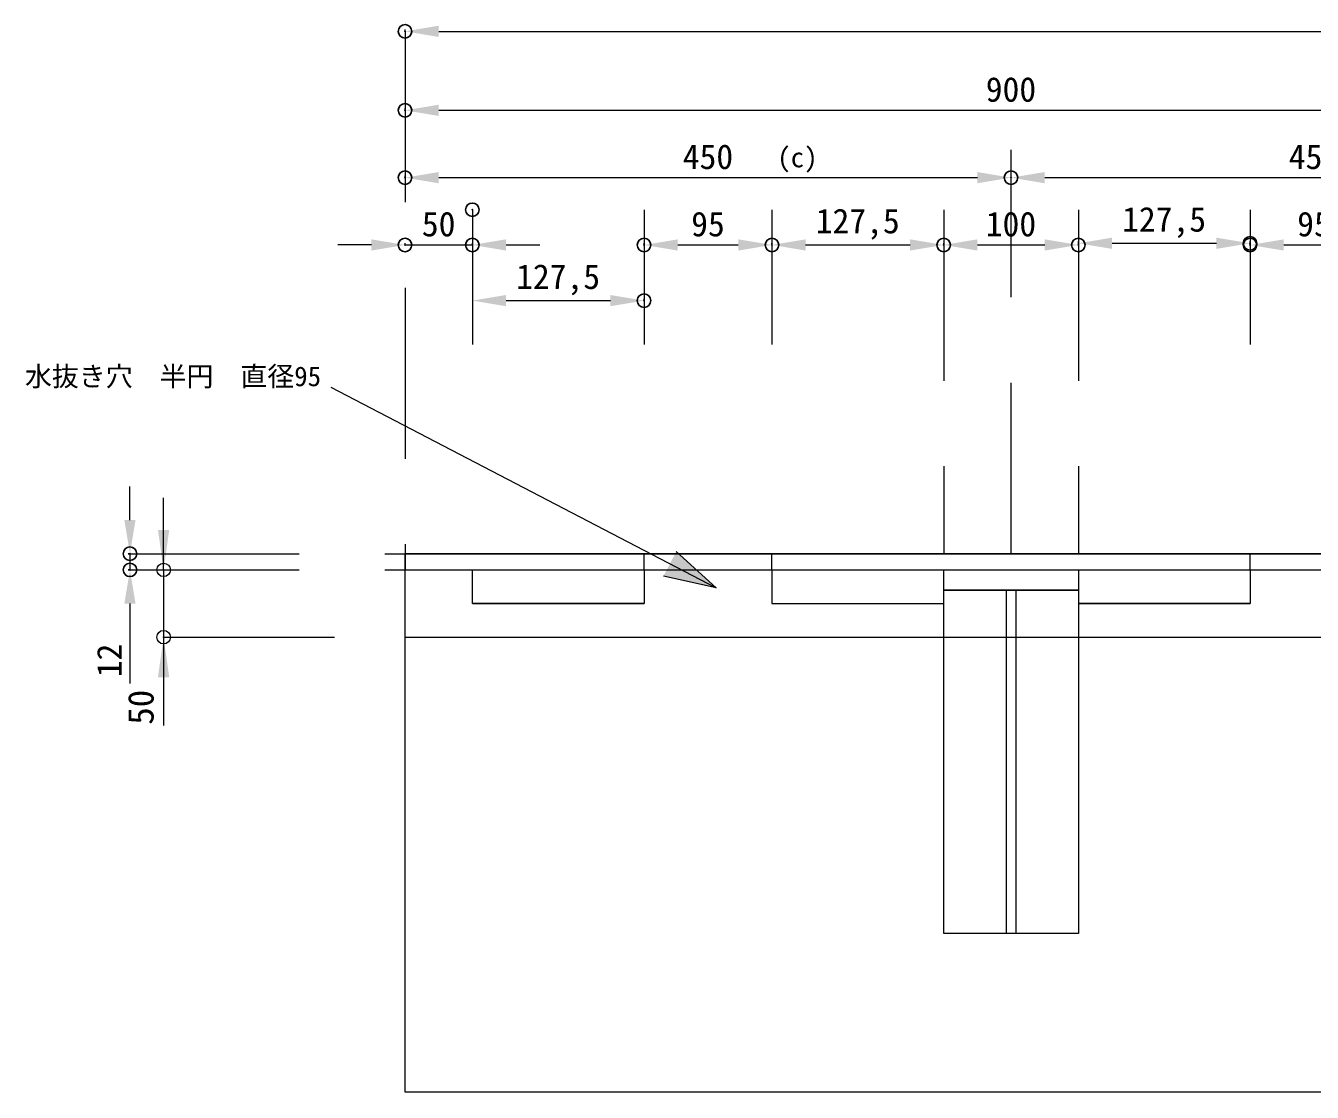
# Model space of a CAD drawing. Units: millimetres, scale not verified. Extents: x -2036 to 1700, y -915 to 1201.
# Drawn here: x -679 to 276, y 375 to 1167 of the extents above; entities that cross this region are included whole.
import ezdxf
from ezdxf.enums import TextEntityAlignment as Align

# ---------------------------------------------------------------- set-up
doc = ezdxf.new("R2010")
doc.units = ezdxf.units.MM
doc.header["$LTSCALE"] = 20
doc.header["$PDMODE"] = 32
doc.header["$PDSIZE"] = 10
doc.linetypes.add('USER2', pattern=[9.525, 6.35, -3.175])
for name, color, linetype, lineweight in [('0-0_0', 7, 'Continuous', 18), ('0-9_蟇_豕慕___', 7, 'USER2', 18), ('1-1__0-2_螟門__邱__', 7, 'Continuous', 18), ('1-5__0-8_譁�蘋_____', 7, 'Continuous', 18), ('1-A__1-a__1-a__1-a__1-a__1-a__1-a__1-a__1-a__1-a__1-a__1-a__1-a__1-a__0-2_螟門__邱__100__AcDbSymbolTable___70_______1____0__STYLE____5__10__100__AcDbSymbolTableRecord_', 7, 'Continuous', 18), ('1-B__1-b__1-b__1-b__1-b__1-b__1-b__1-b__1-b__1-b__1-b__1-b__1-b__1-b__1-0__0-2_螟門__邱___50__0_0___71_______0___42__1_0____3__txt____4__bigfont_shx____0__ENDTAB____0__EOF__', 7, 'Continuous', 18)]:
    doc.layers.add(name, color=color, linetype=linetype, lineweight=lineweight)
doc.layers.add('1-C__1-c__1-c__1-c__1-c__1-c__1-c__1-c__1-c__1-c__1-c__1-c__1-c__1-c__1-2__0-5_Defpoints', color=7, linetype='Continuous')
doc.styles.add('ＭＳ ゴシック', font='')
doc.styles.get('ＭＳ ゴシック').set_extended_font_data('MS Gothic')

# ---------------------------------------------------------------- blocks, each defined once
blk = doc.blocks.new('_D1')
at = {"layer": '1-1__0-2_螟門__邱__'}
blk.add_line((6018.34, 7301.05), (10393.34, 7301.05), dxfattribs=at)
blk.add_solid([(6018.34, 7311.47), (6018.34, 7290.63), (5955.84, 7301.05)], dxfattribs=at)
at = {"layer": '1-A__1-a__1-a__1-a__1-a__1-a__1-a__1-a__1-a__1-a__1-a__1-a__1-a__1-a__0-2_螟門__邱__100__AcDbSymbolTable___70_______1____0__STYLE____5__10__100__AcDbSymbolTableRecord_'}
blk.add_line((5955.84, 7302.61), (5955.84, 7304.17), dxfattribs=at)
at = {"layer": '1-C__1-c__1-c__1-c__1-c__1-c__1-c__1-c__1-c__1-c__1-c__1-c__1-c__1-c__1-2__0-5_Defpoints'}
blk.add_point((5955.84, 7301.05), dxfattribs=at)
blk = doc.blocks.new('_D2')
at = {"layer": '1-1__0-2_螟門__邱__'}
for p, q in [((5893.34, 6904.37), (5830.84, 6904.37)), ((5955.84, 6905.94), (5955.84, 6907.5)), ((5955.84, 6904.37), (6080.84, 6904.37)), ((6080.84, 6905.94), (6080.84, 6907.5)), ((6143.34, 6904.37), (6205.84, 6904.37))]:
    blk.add_line(p, q, dxfattribs=at)
blk.add_solid([(6143.34, 6914.79), (6143.34, 6893.96), (6080.84, 6904.37)], dxfattribs=at)
at = {"layer": '1-B__1-b__1-b__1-b__1-b__1-b__1-b__1-b__1-b__1-b__1-b__1-b__1-b__1-b__1-0__0-2_螟門__邱___50__0_0___71_______0___42__1_0____3__txt____4__bigfont_shx____0__ENDTAB____0__EOF__'}
blk.add_solid([(5893.34, 6914.79), (5893.34, 6893.96), (5955.84, 6904.37)], dxfattribs=at)
at = {"layer": '1-C__1-c__1-c__1-c__1-c__1-c__1-c__1-c__1-c__1-c__1-c__1-c__1-c__1-c__1-2__0-5_Defpoints'}
for p in [(5955.84, 6904.37), (6080.84, 6904.37)]:
    blk.add_point(p, dxfattribs=at)
at = {"layer": '1-1__0-2_螟門__邱__', "style": 'ＭＳ ゴシック'}
blk.add_text('50', height=45.82, dxfattribs=at).set_placement((5987.09, 6906.6), align=Align.BOTTOM_LEFT)
blk = doc.blocks.new('_D25')
at = {"layer": '1-1__0-2_螟門__邱__'}
for p, q in [((5445.19, 6393.55), (5445.19, 6456.05)), ((5443.62, 6331.05), (5442.06, 6331.05)), ((5445.19, 6331.05), (5445.19, 6301.05)), ((5445.19, 6238.55), (5445.19, 6089.92))]:
    blk.add_line(p, q, dxfattribs=at)
for points in [[(5434.77, 6393.55), (5455.6, 6393.55), (5445.19, 6331.05)], [(5434.77, 6238.55), (5455.6, 6238.55), (5445.19, 6301.05)]]:
    blk.add_solid(points, dxfattribs=at)
at = {"layer": '1-B__1-b__1-b__1-b__1-b__1-b__1-b__1-b__1-b__1-b__1-b__1-b__1-b__1-b__1-0__0-2_螟門__邱___50__0_0___71_______0___42__1_0____3__txt____4__bigfont_shx____0__ENDTAB____0__EOF__'}
blk.add_line((5443.62, 6301.05), (5442.06, 6301.05), dxfattribs=at)
at = {"layer": '1-C__1-c__1-c__1-c__1-c__1-c__1-c__1-c__1-c__1-c__1-c__1-c__1-c__1-c__1-2__0-5_Defpoints'}
for p in [(5445.19, 6331.05), (5445.19, 6301.05)]:
    blk.add_point(p, dxfattribs=at)
at = {"layer": '1-1__0-2_螟門__邱__', "style": 'ＭＳ ゴシック'}
blk.add_text('12', height=45.82, rotation=90, dxfattribs=at).set_placement((5443.5, 6101.73), align=Align.BOTTOM_LEFT)
blk = doc.blocks.new('_D31')
at = {"layer": '1-1__0-2_螟門__邱__'}
for p, q in [((5955.84, 7155.94), (5955.84, 7157.5)), ((6018.34, 7154.37), (8143.34, 7154.37)), ((8205.84, 7155.94), (8205.84, 7157.5))]:
    blk.add_line(p, q, dxfattribs=at)
for points in [[(6018.34, 7164.79), (6018.34, 7143.96), (5955.84, 7154.37)], [(8143.34, 7164.79), (8143.34, 7143.96), (8205.84, 7154.37)]]:
    blk.add_solid(points, dxfattribs=at)
at = {"layer": '1-C__1-c__1-c__1-c__1-c__1-c__1-c__1-c__1-c__1-c__1-c__1-c__1-c__1-c__1-2__0-5_Defpoints'}
for p in [(5955.84, 7154.37), (8205.84, 7154.37)]:
    blk.add_point(p, dxfattribs=at)
at = {"layer": '1-1__0-2_螟門__邱__', "style": 'ＭＳ ゴシック'}
blk.add_text('900', height=45.82, dxfattribs=at).set_placement((7033.97, 7156.6), align=Align.BOTTOM_LEFT)
blk = doc.blocks.new('_D33')
at = {"layer": '1-1__0-2_螟門__邱__'}
for p, q in [((5955.84, 7030.94), (5955.84, 7032.5)), ((6018.34, 7029.37), (7018.34, 7029.37)), ((7080.84, 7030.94), (7080.84, 7032.5))]:
    blk.add_line(p, q, dxfattribs=at)
for points in [[(6018.34, 7039.79), (6018.34, 7018.96), (5955.84, 7029.37)], [(7018.34, 7039.79), (7018.34, 7018.96), (7080.84, 7029.37)]]:
    blk.add_solid(points, dxfattribs=at)
at = {"layer": '1-C__1-c__1-c__1-c__1-c__1-c__1-c__1-c__1-c__1-c__1-c__1-c__1-c__1-c__1-2__0-5_Defpoints'}
for p in [(5955.84, 7029.37), (7080.84, 7029.37)]:
    blk.add_point(p, dxfattribs=at)
at = {"layer": '1-1__0-2_螟門__邱__', "style": 'ＭＳ ゴシック'}
blk.add_text('450', height=45.82, dxfattribs=at).set_placement((6471.47, 7031.6), align=Align.BOTTOM_LEFT)
blk = doc.blocks.new('_D34')
at = {"layer": '1-1__0-2_螟門__邱__'}
for p, q in [((7080.84, 7030.94), (7080.84, 7032.5)), ((7143.34, 7029.37), (8143.34, 7029.37)), ((8205.84, 7030.94), (8205.84, 7032.5))]:
    blk.add_line(p, q, dxfattribs=at)
for points in [[(7143.34, 7039.79), (7143.34, 7018.96), (7080.84, 7029.37)], [(8143.34, 7039.79), (8143.34, 7018.96), (8205.84, 7029.37)]]:
    blk.add_solid(points, dxfattribs=at)
at = {"layer": '1-C__1-c__1-c__1-c__1-c__1-c__1-c__1-c__1-c__1-c__1-c__1-c__1-c__1-c__1-2__0-5_Defpoints'}
for p in [(7080.84, 7029.37), (8205.84, 7029.37)]:
    blk.add_point(p, dxfattribs=at)
at = {"layer": '1-1__0-2_螟門__邱__', "style": 'ＭＳ ゴシック'}
blk.add_text('450', height=45.82, dxfattribs=at).set_placement((7596.47, 7031.6), align=Align.BOTTOM_LEFT)
blk = doc.blocks.new('_D41')
at = {"layer": '1-1__0-2_螟門__邱__'}
for p, q in [((7524.59, 6905.94), (7524.59, 6907.5)), ((7587.09, 6904.37), (7699.59, 6904.37)), ((7762.09, 6905.94), (7762.09, 6907.5))]:
    blk.add_line(p, q, dxfattribs=at)
for points in [[(7587.09, 6914.79), (7587.09, 6893.96), (7524.59, 6904.37)], [(7699.59, 6914.79), (7699.59, 6893.96), (7762.09, 6904.37)]]:
    blk.add_solid(points, dxfattribs=at)
at = {"layer": '1-C__1-c__1-c__1-c__1-c__1-c__1-c__1-c__1-c__1-c__1-c__1-c__1-c__1-c__1-2__0-5_Defpoints'}
for p in [(7524.59, 6904.37), (7762.09, 6904.37)]:
    blk.add_point(p, dxfattribs=at)
at = {"layer": '1-1__0-2_螟門__邱__', "style": 'ＭＳ ゴシック'}
blk.add_text('95', height=45.82, dxfattribs=at).set_placement((7612.09, 6906.6), align=Align.BOTTOM_LEFT)
blk = doc.blocks.new('_D42')
at = {"layer": '1-1__0-2_螟門__邱__'}
for p, q in [((6955.84, 6905.94), (6955.84, 6907.5)), ((7018.34, 6904.37), (7143.34, 6904.37)), ((7205.84, 6905.94), (7205.84, 6907.5))]:
    blk.add_line(p, q, dxfattribs=at)
for points in [[(7018.34, 6914.79), (7018.34, 6893.96), (6955.84, 6904.37)], [(7143.34, 6914.79), (7143.34, 6893.96), (7205.84, 6904.37)]]:
    blk.add_solid(points, dxfattribs=at)
at = {"layer": '1-C__1-c__1-c__1-c__1-c__1-c__1-c__1-c__1-c__1-c__1-c__1-c__1-c__1-c__1-2__0-5_Defpoints'}
for p in [(6955.84, 6904.37), (7205.84, 6904.37)]:
    blk.add_point(p, dxfattribs=at)
at = {"layer": '1-1__0-2_螟門__邱__', "style": 'ＭＳ ゴシック'}
blk.add_text('100', height=45.82, dxfattribs=at).set_placement((7033.97, 6906.6), align=Align.BOTTOM_LEFT)
blk = doc.blocks.new('_D43')
at = {"layer": '1-1__0-2_螟門__邱__'}
for p, q in [((6399.59, 6905.94), (6399.59, 6907.5)), ((6462.09, 6904.37), (6574.59, 6904.37)), ((6637.09, 6905.94), (6637.09, 6907.5))]:
    blk.add_line(p, q, dxfattribs=at)
for points in [[(6462.09, 6914.79), (6462.09, 6893.96), (6399.59, 6904.37)], [(6574.59, 6914.79), (6574.59, 6893.96), (6637.09, 6904.37)]]:
    blk.add_solid(points, dxfattribs=at)
at = {"layer": '1-C__1-c__1-c__1-c__1-c__1-c__1-c__1-c__1-c__1-c__1-c__1-c__1-c__1-c__1-2__0-5_Defpoints'}
for p in [(6399.59, 6904.37), (6637.09, 6904.37)]:
    blk.add_point(p, dxfattribs=at)
at = {"layer": '1-1__0-2_螟門__邱__', "style": 'ＭＳ ゴシック'}
blk.add_text('95', height=45.82, dxfattribs=at).set_placement((6487.09, 6906.6), align=Align.BOTTOM_LEFT)
blk = doc.blocks.new('_D44')
at = {"layer": '1-1__0-2_螟門__邱__'}
for p, q in [((6637.09, 6905.94), (6637.09, 6907.5)), ((6699.59, 6904.37), (6893.34, 6904.37)), ((6955.84, 6905.94), (6955.84, 6907.5))]:
    blk.add_line(p, q, dxfattribs=at)
for points in [[(6699.59, 6914.79), (6699.59, 6893.96), (6637.09, 6904.37)], [(6893.34, 6914.79), (6893.34, 6893.96), (6955.84, 6904.37)]]:
    blk.add_solid(points, dxfattribs=at)
at = {"layer": '1-C__1-c__1-c__1-c__1-c__1-c__1-c__1-c__1-c__1-c__1-c__1-c__1-c__1-c__1-2__0-5_Defpoints'}
for p in [(6637.09, 6904.37), (6955.84, 6904.37)]:
    blk.add_point(p, dxfattribs=at)
at = {"layer": '1-1__0-2_螟門__邱__', "style": 'ＭＳ ゴシック'}
blk.add_text('127,5', height=45.82, dxfattribs=at).set_placement((6718.34, 6912.25), align=Align.BOTTOM_LEFT)
blk = doc.blocks.new('_D45')
at = {"layer": '1-1__0-2_螟門__邱__'}
for p, q in [((7205.84, 6905.94), (7205.84, 6910.62)), ((7268.34, 6907.5), (7462.09, 6907.5)), ((7524.59, 6909.06), (7524.59, 6910.62))]:
    blk.add_line(p, q, dxfattribs=at)
for points in [[(7268.34, 6917.92), (7268.34, 6897.08), (7205.84, 6907.5)], [(7462.09, 6917.92), (7462.09, 6897.08), (7524.59, 6907.5)]]:
    blk.add_solid(points, dxfattribs=at)
at = {"layer": '1-C__1-c__1-c__1-c__1-c__1-c__1-c__1-c__1-c__1-c__1-c__1-c__1-c__1-c__1-2__0-5_Defpoints'}
for p in [(7205.84, 6904.37), (7524.59, 6907.5)]:
    blk.add_point(p, dxfattribs=at)
at = {"layer": '1-1__0-2_螟門__邱__', "style": 'ＭＳ ゴシック'}
blk.add_text('127,5', height=45.82, dxfattribs=at).set_placement((7287.09, 6915.37), align=Align.BOTTOM_LEFT)
blk = doc.blocks.new('_D51')
at = {"layer": '1-1__0-2_螟門__邱__'}
for p, q in [((6080.84, 6968.23), (6080.84, 6797.92)), ((6143.34, 6801.05), (6337.09, 6801.05)), ((6399.59, 6802.61), (6399.59, 6804.17))]:
    blk.add_line(p, q, dxfattribs=at)
for points in [[(6143.34, 6811.47), (6143.34, 6790.63), (6080.84, 6801.05)], [(6337.09, 6811.47), (6337.09, 6790.63), (6399.59, 6801.05)]]:
    blk.add_solid(points, dxfattribs=at)
at = {"layer": '1-C__1-c__1-c__1-c__1-c__1-c__1-c__1-c__1-c__1-c__1-c__1-c__1-c__1-c__1-2__0-5_Defpoints'}
for p in [(6080.84, 6969.79), (6399.59, 6801.05)]:
    blk.add_point(p, dxfattribs=at)
at = {"layer": '1-1__0-2_螟門__邱__', "style": 'ＭＳ ゴシック'}
blk.add_text('127,5', height=45.82, dxfattribs=at).set_placement((6162.09, 6808.92), align=Align.BOTTOM_LEFT)

msp = doc.modelspace()

# ---------------------------------------------------------------- linework, layer by layer
at = {"layer": '0-0_0'}
for p, q in [((-576.6, 763.13), (-576.6, 816.62)), ((-166.39, 749.77), (-195.87, 776.8)), ((-576.6, 763.13), (-576.6, 713.13)), ((-576.6, 713.13), (-576.6, 647.43)), ((-397.34, 713.13), (2.66, 713.13)), ((2.66, 713.13), (102.66, 713.13)), ((102.66, 713.13), (1402.66, 713.13))]:
    msp.add_line(p, q, dxfattribs=at)
msp.add_lwpolyline([(-452.36, 898.78), (-166.39, 749.77), (-205.44, 758.44)], dxfattribs=at)
for p in [(-576.6, 763.13), (-576.6, 713.13)]:
    msp.add_point(p, dxfattribs=at)
for points in [[(-576.6, 763.13), (-580.77, 792.84), (-572.42, 792.84)], [(-195.87, 776.8), (-205.44, 758.44), (-166.39, 749.77)], [(-576.6, 713.13), (-572.42, 683.42), (-580.77, 683.42)]]:
    msp.add_solid(points, dxfattribs=at)
at = {"layer": '0-9_蟇_豕慕___'}
for p, q in [((-397.34, 1163.13), (-397.34, 775.13)), ((52.66, 775.13), (52.66, 1075.13)), ((-347.34, 1030.63), (-347.34, 930.63)), ((-219.84, 1030.63), (-219.84, 930.63)), ((-124.84, 1030.63), (-124.84, 930.63)), ((2.66, 1030.63), (2.66, 775.13)), ((102.66, 1030.63), (102.66, 775.13)), ((230.16, 1030.63), (230.16, 930.63)), ((-602.85, 775.13), (-397.34, 775.13)), ((-602.85, 763.13), (-397.34, 763.13)), ((-576.6, 713.13), (-397.34, 713.13))]:
    msp.add_line(p, q, dxfattribs=at)
at = {"layer": '1-1__0-2_螟門__邱__'}
for p, q in [((-219.84, 763.13), (-219.84, 775.13)), ((-124.84, 763.13), (-124.84, 775.13)), ((230.16, 763.13), (230.16, 775.13)), ((-347.34, 738.13), (-347.34, 763.13)), ((-219.84, 763.13), (-219.84, 738.13)), ((-124.84, 763.13), (-124.84, 738.13)), ((49.16, 748.13), (49.16, 493.13)), ((56.16, 748.13), (56.16, 493.13)), ((-219.84, 738.13), (-347.34, 738.13)), ((-347.34, 738.13), (-219.84, 738.13)), ((-124.84, 738.13), (2.66, 738.13)), ((-124.84, 738.13), (2.66, 738.13)), ((102.66, 738.13), (230.16, 738.13))]:
    msp.add_line(p, q, dxfattribs=at)
for points in [[(-397.34, 763.13), (1402.66, 763.13), (1402.66, 775.13), (-397.34, 775.13)], [(-397.34, 775.13), (1402.66, 775.13), (1402.66, 375.13), (-397.34, 375.13)], [(2.66, 763.13), (102.66, 763.13), (102.66, 748.13), (2.66, 748.13)], [(2.66, 748.13), (102.66, 748.13), (102.66, 493.13), (2.66, 493.13)]]:
    msp.add_lwpolyline(points, close=True, dxfattribs=at)
msp.add_lwpolyline([(230.16, 763.13), (230.16, 738.13), (102.66, 738.13)], dxfattribs=at)

# ---------------------------------------------------------------- block references
at = {"layer": '1-1__0-2_螟門__邱__', "xscale": 0.4, "yscale": 0.4}
for name in ['_D1', '_D31', '_D33', '_D34', '_D51', '_D45', '_D2', '_D43', '_D44', '_D42', '_D41', '_D25']:
    msp.add_blockref(name, (-2779.67, -1757.29), dxfattribs=at)

# ---------------------------------------------------------------- texts
at = {"layer": '0-0_0', "style": 'ＭＳ ゴシック'}
msp.add_text('水抜き穴\u3000半円\u3000直径95', height=14.66, dxfattribs=at).set_placement((-679.56, 895.15), align=Align.BOTTOM_LEFT)
msp.add_text('50', height=19.06, rotation=90, dxfattribs=at).set_placement((-578.3, 648.13), align=Align.BOTTOM_LEFT)
at = {"layer": '1-5__0-8_譁�蘋_____', "style": 'ＭＳ ゴシック'}
msp.add_text('(c)', height=14.66, dxfattribs=at).set_placement((-120.91, 1057.76), align=Align.BOTTOM_LEFT)

doc.saveas('drawing.dxf')
